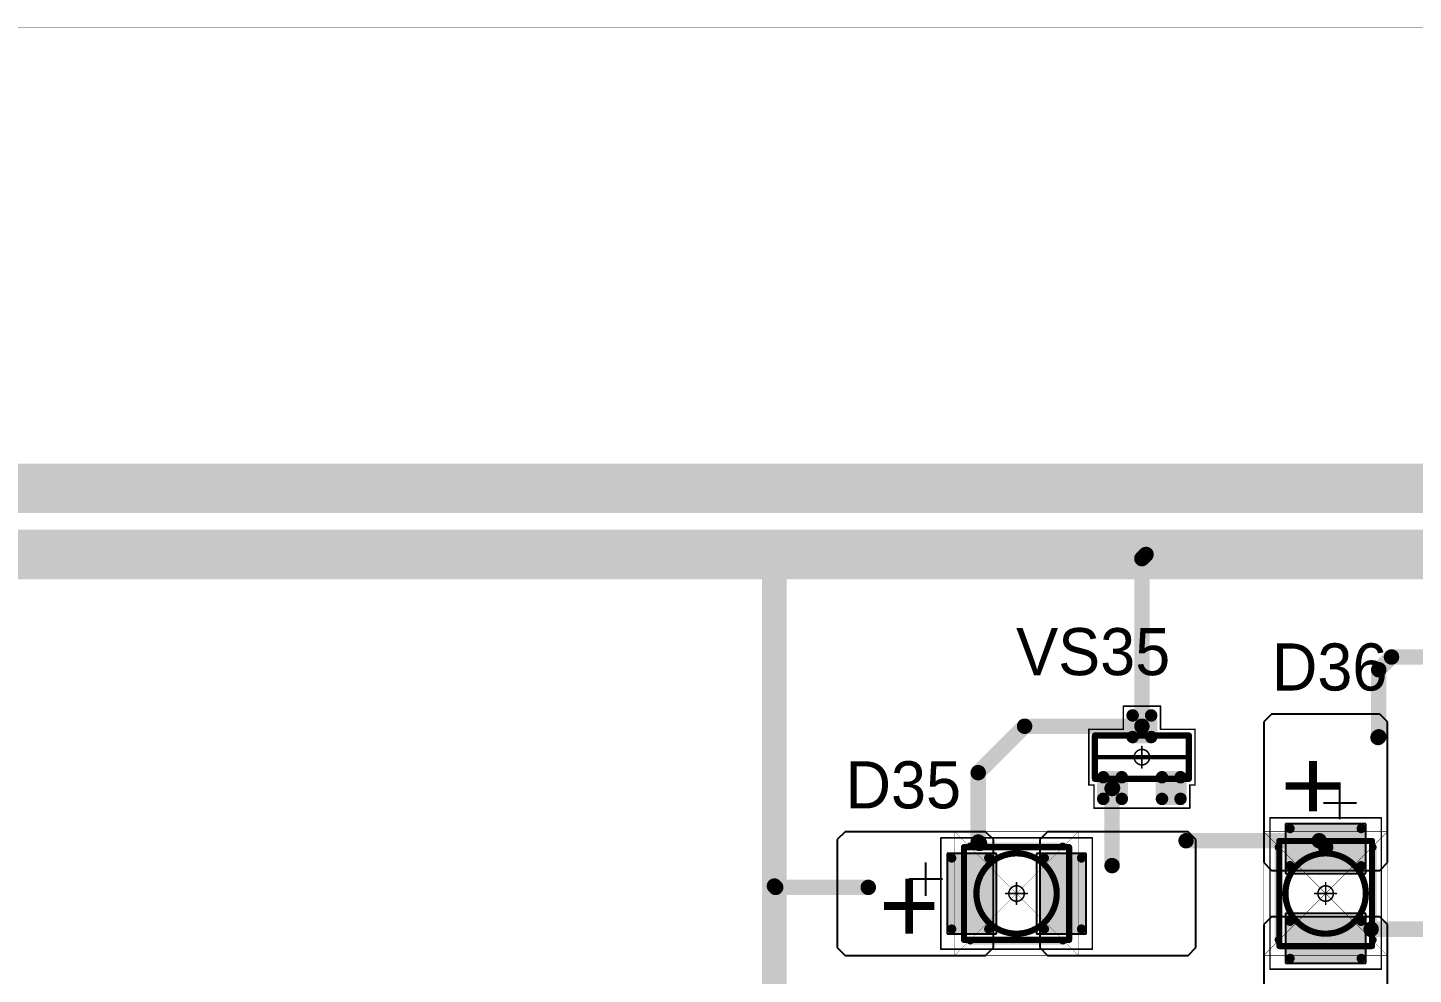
# Model space of a CAD drawing. Header units: millimetres. Extents: x 0 to 1769, y 431 to 1001.
# Drawn here: x 1407.45 to 1452.28, y 590.42 to 621.03 of the extents above; entities that cross this region are included whole.
import ezdxf

# ---------------------------------------------------------------- set-up
doc = ezdxf.new("R2010")
doc.units = ezdxf.units.MM
for name, color, linetype in [('Mechanical13', 56, 'Continuous'), ('Mechanical15', 56, 'Continuous'), ('Mechanical3', 76, 'Continuous'), ('Mechanical9', 56, 'Continuous'), ('TopLayer', 1, 'Continuous'), ('TopOverlay', 2, 'Continuous'), ('TopPaste', 8, 'Continuous'), ('TopSolder', 216, 'Continuous')]:
    doc.layers.add(name, color=color, linetype=linetype)

# ---------------------------------------------------------------- blocks, each defined once
blk = doc.blocks.new('SOT23_104')
at = {"layer": 'Mechanical13', "const_width": 0.2}
for points in [[(-0.7, 1.52), (0.7, 1.52)], [(-0.7, 1.52), (-0.7, -1.52)], [(0.7, 1.52), (0.7, -1.52)], [(-0.7, -1.52), (0.7, -1.52)]]:
    blk.add_lwpolyline(points, dxfattribs=at)
at = {"layer": 'Mechanical13', "const_width": 0.1}
for points in [[(-0.75, 1.52, 1), (-0.65, 1.52, 1)], [(-0.75, 1.52, 1), (-0.65, 1.52, 1)], [(0.65, 1.52, 1), (0.75, 1.52, 1)], [(0.65, 1.52, 1), (0.75, 1.52, 1)], [(-0.75, -1.52, 1), (-0.65, -1.52, 1)], [(-0.75, -1.52, 1), (-0.65, -1.52, 1)], [(0.65, -1.52, 1), (0.75, -1.52, 1)], [(0.65, -1.52, 1), (0.75, -1.52, 1)]]:
    blk.add_lwpolyline(points, format="xyb", close=True, dxfattribs=at)
at = {"layer": 'Mechanical15', "const_width": 0.05}
for points in [[(-1.65, 1.55), (-1.65, -1.55)], [(-1.65, 1.55), (-0.9, 1.55)], [(-0.9, 1.72), (-0.9, 1.55)], [(-0.9, 1.72), (0.9, 1.72)], [(0.9, 1.72), (0.9, 0.6)], [(0.9, 0.6), (1.65, 0.6)], [(1.65, 0.6), (1.65, -0.6)], [(-0.35, 0), (0.35, 0)], [(0, 0.35), (0, -0.35)], [(0.9, -0.6), (1.65, -0.6)], [(0.9, -0.6), (0.9, -1.72)], [(-1.65, -1.55), (-0.9, -1.55)], [(-0.9, -1.55), (-0.9, -1.72)], [(-0.9, -1.72), (0.9, -1.72)]]:
    blk.add_lwpolyline(points, dxfattribs=at)
at = {"layer": 'Mechanical15'}
for points, const_width in [([(-1.662, 1.55, 1), (-1.637, 1.55, 1)], 0.025), ([(-1.662, 1.55, 1), (-1.637, 1.55, 1)], 0.025), ([(-0.913, 1.72, 1), (-0.888, 1.72, 1)], 0.025), ([(-0.913, 1.72, 1), (-0.888, 1.72, 1)], 0.025), ([(-0.913, 1.55, 1), (-0.888, 1.55, 1)], 0.025), ([(-0.913, 1.55, 1), (-0.888, 1.55, 1)], 0.025), ([(0.888, 1.72, 1), (0.913, 1.72, 1)], 0.025), ([(0.888, 1.72, 1), (0.913, 1.72, 1)], 0.025), ([(0.888, 0.6, 1), (0.913, 0.6, 1)], 0.025), ([(0.888, 0.6, 1), (0.913, 0.6, 1)], 0.025), ([(1.637, 0.6, 1), (1.662, 0.6, 1)], 0.025), ([(1.637, 0.6, 1), (1.662, 0.6, 1)], 0.025), ([(-0.362, 0, 1), (-0.337, 0, 1)], 0.025), ([(0.25, 0, 1), (-0.25, 0, 1)], 0.05), ([(-0.262, 0, 1), (-0.238, 0, 1)], 0.025), ([(-0.012, 0.35, 1), (0.012, 0.35, 1)], 0.025), ([(0.238, 0, 1), (0.262, 0, 1)], 0.025), ([(0.337, 0, 1), (0.362, 0, 1)], 0.025), ([(-0.012, -0.35, 1), (0.012, -0.35, 1)], 0.025), ([(0.888, -0.6, 1), (0.913, -0.6, 1)], 0.025), ([(0.888, -0.6, 1), (0.913, -0.6, 1)], 0.025), ([(1.637, -0.6, 1), (1.662, -0.6, 1)], 0.025), ([(1.637, -0.6, 1), (1.662, -0.6, 1)], 0.025), ([(-1.662, -1.55, 1), (-1.637, -1.55, 1)], 0.025), ([(-1.662, -1.55, 1), (-1.637, -1.55, 1)], 0.025), ([(-0.913, -1.55, 1), (-0.888, -1.55, 1)], 0.025), ([(-0.913, -1.55, 1), (-0.888, -1.55, 1)], 0.025), ([(-0.913, -1.72, 1), (-0.888, -1.72, 1)], 0.025), ([(-0.913, -1.72, 1), (-0.888, -1.72, 1)], 0.025), ([(0.888, -1.72, 1), (0.913, -1.72, 1)], 0.025), ([(0.888, -1.72, 1), (0.913, -1.72, 1)], 0.025)]:
    blk.add_lwpolyline(points, format="xyb", close=True, dxfattribs=dict(at, const_width=const_width))
at = {"layer": 'TopLayer', "const_width": 0.1}
for points in [[(-1.4, 1.25, 1), (-1.3, 1.25, 1)], [(-0.7, 1.25, 1), (-0.6, 1.25, 1)], [(-1.4, 0.65, 1), (-1.3, 0.65, 1)], [(-0.7, 0.65, 1), (-0.6, 0.65, 1)], [(0.6, 0.3, 1), (0.7, 0.3, 1)], [(1.3, 0.3, 1), (1.4, 0.3, 1)], [(0.6, -0.3, 1), (0.7, -0.3, 1)], [(1.3, -0.3, 1), (1.4, -0.3, 1)], [(-1.4, -0.65, 1), (-1.3, -0.65, 1)], [(-0.7, -0.65, 1), (-0.6, -0.65, 1)], [(-1.4, -1.25, 1), (-1.3, -1.25, 1)], [(-0.7, -1.25, 1), (-0.6, -1.25, 1)]]:
    blk.add_lwpolyline(points, format="xyb", close=True, dxfattribs=at)
at = {"layer": 'TopLayer'}
for points in [[(-1.35, 1.35), (-1.35, 0.55), (-0.65, 1.35), (-0.65, 0.55)], [(-1.45, 1.25), (-1.45, 0.65), (-0.55, 1.25), (-0.55, 0.65)], [(0.55, 0.3), (0.55, -0.3), (1.45, 0.3), (1.45, -0.3)], [(0.65, 0.4), (0.65, -0.4), (1.35, 0.4), (1.35, -0.4)], [(-1.45, -0.65), (-1.45, -1.25), (-0.55, -0.65), (-0.55, -1.25)], [(-1.35, -0.55), (-1.35, -1.35), (-0.65, -0.55), (-0.65, -1.35)]]:
    blk.add_solid(points, dxfattribs=at)
at = {"layer": 'TopOverlay', "const_width": 0.15}
blk.add_lwpolyline([(0, 1.5), (0, -1.5)], dxfattribs=at)
at = {"layer": 'TopOverlay', "const_width": 0.075}
for points in [[(-0.038, 1.5, 1), (0.038, 1.5, 1)], [(-0.038, -1.5, 1), (0.038, -1.5, 1)]]:
    blk.add_lwpolyline(points, format="xyb", close=True, dxfattribs=at)
at = {"layer": 'TopPaste', "const_width": 0.075}
for points in [[(-1.387, 1.25, 1), (-1.313, 1.25, 1)], [(-0.687, 1.25, 1), (-0.613, 1.25, 1)], [(-1.387, 0.65, 1), (-1.313, 0.65, 1)], [(-0.687, 0.65, 1), (-0.613, 0.65, 1)], [(0.613, 0.3, 1), (0.687, 0.3, 1)], [(1.313, 0.3, 1), (1.387, 0.3, 1)], [(0.613, -0.3, 1), (0.687, -0.3, 1)], [(1.313, -0.3, 1), (1.387, -0.3, 1)], [(-1.387, -0.65, 1), (-1.313, -0.65, 1)], [(-0.687, -0.65, 1), (-0.613, -0.65, 1)], [(-1.387, -1.25, 1), (-1.313, -1.25, 1)], [(-0.687, -1.25, 1), (-0.613, -1.25, 1)]]:
    blk.add_lwpolyline(points, format="xyb", close=True, dxfattribs=at)
at = {"layer": 'TopPaste'}
for points in [[(-1.425, 1.25), (-1.425, 0.65), (-0.575, 1.25), (-0.575, 0.65)], [(-1.35, 1.325), (-1.35, 0.575), (-0.65, 1.325), (-0.65, 0.575)], [(0.575, 0.3), (0.575, -0.3), (1.425, 0.3), (1.425, -0.3)], [(0.65, 0.375), (0.65, -0.375), (1.35, 0.375), (1.35, -0.375)], [(-1.425, -0.65), (-1.425, -1.25), (-0.575, -0.65), (-0.575, -1.25)], [(-1.35, -0.575), (-1.35, -1.325), (-0.65, -0.575), (-0.65, -1.325)]]:
    blk.add_solid(points, dxfattribs=at)
at = {"layer": 'TopSolder', "const_width": 0.202}
for points in [[(-1.451, 1.25, 1), (-1.249, 1.25, 1)], [(-0.751, 1.25, 1), (-0.549, 1.25, 1)], [(-1.451, 0.65, 1), (-1.249, 0.65, 1)], [(-0.751, 0.65, 1), (-0.549, 0.65, 1)], [(0.549, 0.3, 1), (0.751, 0.3, 1)], [(1.249, 0.3, 1), (1.451, 0.3, 1)], [(0.549, -0.3, 1), (0.751, -0.3, 1)], [(1.249, -0.3, 1), (1.451, -0.3, 1)], [(-1.451, -0.65, 1), (-1.249, -0.65, 1)], [(-0.751, -0.65, 1), (-0.549, -0.65, 1)], [(-1.451, -1.25, 1), (-1.249, -1.25, 1)], [(-0.751, -1.25, 1), (-0.549, -1.25, 1)]]:
    blk.add_lwpolyline(points, format="xyb", close=True, dxfattribs=at)
at = {"layer": 'TopSolder'}
for points in [[(-1.35, 1.452), (-1.35, 0.448), (-0.65, 1.452), (-0.65, 0.448)], [(-1.552, 1.25), (-1.552, 0.65), (-0.448, 1.25), (-0.448, 0.65)], [(0.65, 0.502), (0.65, -0.502), (1.35, 0.502), (1.35, -0.502)], [(0.448, 0.3), (0.448, -0.3), (1.552, 0.3), (1.552, -0.3)], [(-1.552, -0.65), (-1.552, -1.25), (-0.448, -0.65), (-0.448, -1.25)], [(-1.35, -0.448), (-1.35, -1.452), (-0.65, -0.448), (-0.65, -1.452)]]:
    blk.add_solid(points, dxfattribs=at)
blk = doc.blocks.new('T66G_291')
at = {"layer": 'Mechanical13'}
for p, q in [((2.936, 0.071), (2.936, -1)), ((2.4, -0.464), (3.471, -0.464))]:
    blk.add_line(p, q, dxfattribs=at)
at = {"layer": 'Mechanical13', "const_width": 0.2}
for points in [[(-1.7, 1.5), (1.7, 1.5)], [(-1.7, 1.5), (-1.7, -1.5)], [(1.7, 1.5), (1.7, -1.5)], [(-1.7, -1.5), (1.7, -1.5)]]:
    blk.add_lwpolyline(points, dxfattribs=at)
at = {"layer": 'Mechanical13'}
for points, const_width in [([(-1.75, 1.5, 1), (-1.65, 1.5, 1)], 0.1), ([(-1.75, 1.5, 1), (-1.65, 1.5, 1)], 0.1), ([(1.3, 0, 1), (-1.3, 0, 1)], 0.2), ([(1.65, 1.5, 1), (1.75, 1.5, 1)], 0.1), ([(1.65, 1.5, 1), (1.75, 1.5, 1)], 0.1), ([(-1.35, 0, 1), (-1.25, 0, 1)], 0.1), ([(1.25, 0, 1), (1.35, 0, 1)], 0.1), ([(-1.75, -1.5, 1), (-1.65, -1.5, 1)], 0.1), ([(-1.75, -1.5, 1), (-1.65, -1.5, 1)], 0.1), ([(1.65, -1.5, 1), (1.75, -1.5, 1)], 0.1), ([(1.65, -1.5, 1), (1.75, -1.5, 1)], 0.1)]:
    blk.add_lwpolyline(points, format="xyb", close=True, dxfattribs=dict(at, const_width=const_width))
at = {"layer": 'Mechanical15', "const_width": 0.05}
for points in [[(-2.45, 1.8), (-2.45, -1.8)], [(-2.45, 1.8), (2.45, 1.8)], [(2.45, 1.8), (2.45, -1.8)], [(-0.35, 0), (0.35, 0)], [(0, 0.35), (0, -0.35)], [(-2.45, -1.8), (2.45, -1.8)]]:
    blk.add_lwpolyline(points, dxfattribs=at)
at = {"layer": 'Mechanical15'}
for points, const_width in [([(-2.462, 1.8, 1), (-2.438, 1.8, 1)], 0.025), ([(-2.462, 1.8, 1), (-2.438, 1.8, 1)], 0.025), ([(2.438, 1.8, 1), (2.462, 1.8, 1)], 0.025), ([(2.438, 1.8, 1), (2.462, 1.8, 1)], 0.025), ([(-0.362, 0, 1), (-0.337, 0, 1)], 0.025), ([(0.25, 0, 1), (-0.25, 0, 1)], 0.05), ([(-0.262, 0, 1), (-0.238, 0, 1)], 0.025), ([(-0.012, 0.35, 1), (0.012, 0.35, 1)], 0.025), ([(0.238, 0, 1), (0.262, 0, 1)], 0.025), ([(0.337, 0, 1), (0.362, 0, 1)], 0.025), ([(-0.012, -0.35, 1), (0.012, -0.35, 1)], 0.025), ([(-2.462, -1.8, 1), (-2.438, -1.8, 1)], 0.025), ([(-2.462, -1.8, 1), (-2.438, -1.8, 1)], 0.025), ([(2.438, -1.8, 1), (2.462, -1.8, 1)], 0.025), ([(2.438, -1.8, 1), (2.462, -1.8, 1)], 0.025)]:
    blk.add_lwpolyline(points, format="xyb", close=True, dxfattribs=dict(at, const_width=const_width))
at = {"layer": 'TopLayer'}
for p, q in [((-5.55, 2), (-5.8, 1.75)), ((-1, 2), (-5.55, 2)), ((-0.75, 1.75), (-1, 2)), ((1, 2), (0.75, 1.75)), ((5.55, 2), (1, 2)), ((5.8, 1.75), (5.55, 2)), ((-5.8, 1.75), (-5.8, -1.75)), ((-0.75, -1.75), (-0.75, 1.75)), ((0.75, 1.75), (0.75, -1.75)), ((5.8, -1.75), (5.8, 1.75)), ((-5.8, -1.75), (-5.55, -2)), ((-1, -2), (-0.75, -1.75)), ((0.75, -1.75), (1, -2)), ((5.55, -2), (5.8, -1.75)), ((-5.55, -2), (-1, -2)), ((1, -2), (5.55, -2))]:
    blk.add_line(p, q, dxfattribs=at)
at = {"layer": 'TopLayer', "const_width": 0.15}
for points in [[(-2.175, 1.15, 1), (-2.025, 1.15, 1)], [(-0.975, 1.15, 1), (-0.825, 1.15, 1)], [(0.825, 1.15, 1), (0.975, 1.15, 1)], [(2.025, 1.15, 1), (2.175, 1.15, 1)], [(-2.175, -1.15, 1), (-2.025, -1.15, 1)], [(-0.975, -1.15, 1), (-0.825, -1.15, 1)], [(0.825, -1.15, 1), (0.975, -1.15, 1)], [(2.025, -1.15, 1), (2.175, -1.15, 1)]]:
    blk.add_lwpolyline(points, format="xyb", close=True, dxfattribs=at)
at = {"layer": 'TopLayer'}
for points in [[(-0.75, 1.15), (-2.25, 1.15), (-0.75, -1.15), (-2.25, -1.15)], [(-0.9, 1.3), (-2.1, 1.3), (-0.9, -1.3), (-2.1, -1.3)], [(2.25, 1.15), (0.75, 1.15), (2.25, -1.15), (0.75, -1.15)], [(2.1, 1.3), (0.9, 1.3), (2.1, -1.3), (0.9, -1.3)]]:
    blk.add_solid(points, dxfattribs=at)
at = {"layer": 'TopOverlay', "const_width": 0.25}
for points in [[(-1.5, 1.525), (1.5, 1.525)], [(-1.5, -1.525), (1.5, -1.525)]]:
    blk.add_lwpolyline(points, dxfattribs=at)
at = {"layer": 'TopOverlay', "const_width": 0.125}
for points in [[(-1.562, 1.525, 1), (-1.438, 1.525, 1)], [(1.438, 1.525, 1), (1.562, 1.525, 1)], [(-1.562, -1.525, 1), (-1.438, -1.525, 1)], [(1.438, -1.525, 1), (1.562, -1.525, 1)]]:
    blk.add_lwpolyline(points, format="xyb", close=True, dxfattribs=at)
at = {"layer": 'TopPaste', "const_width": 0.125}
for points in [[(-2.163, 1.15, 1), (-2.038, 1.15, 1)], [(-0.963, 1.15, 1), (-0.838, 1.15, 1)], [(0.838, 1.15, 1), (0.963, 1.15, 1)], [(2.038, 1.15, 1), (2.163, 1.15, 1)], [(-2.163, -1.15, 1), (-2.038, -1.15, 1)], [(-0.963, -1.15, 1), (-0.838, -1.15, 1)], [(0.838, -1.15, 1), (0.963, -1.15, 1)], [(2.038, -1.15, 1), (2.163, -1.15, 1)]]:
    blk.add_lwpolyline(points, format="xyb", close=True, dxfattribs=at)
at = {"layer": 'TopPaste'}
for points in [[(-0.775, 1.15), (-2.225, 1.15), (-0.775, -1.15), (-2.225, -1.15)], [(-0.9, 1.275), (-2.1, 1.275), (-0.9, -1.275), (-2.1, -1.275)], [(2.225, 1.15), (0.775, 1.15), (2.225, -1.15), (0.775, -1.15)], [(2.1, 1.275), (0.9, 1.275), (2.1, -1.275), (0.9, -1.275)]]:
    blk.add_solid(points, dxfattribs=at)
at = {"layer": 'TopSolder'}
for p, q in [((-2.25, 1.3), (-2.25, -1.3)), ((-0.65, 1.3), (-2.25, 1.3)), ((-0.65, -1.3), (-0.65, 1.3)), ((0.65, 1.3), (0.65, -1.3)), ((2.25, 1.3), (0.65, 1.3)), ((2.25, -1.3), (2.25, 1.3)), ((-2.25, -1.3), (-0.65, -1.3)), ((0.65, -1.3), (2.25, -1.3))]:
    blk.add_line(p, q, dxfattribs=at)
at = {"layer": 'TopOverlay'}
blk.add_text('+', height=2.5, dxfattribs=at).set_placement((2.5, -0.8))
blk = doc.blocks.new('T66G_292')
at = {"layer": 'Mechanical13'}
for p, q in [((2.936, 0.071), (2.936, -1)), ((2.4, -0.464), (3.471, -0.464))]:
    blk.add_line(p, q, dxfattribs=at)
at = {"layer": 'Mechanical13', "const_width": 0.2}
for points in [[(1.7, 1.5), (-1.7, 1.5)], [(-1.7, 1.5), (-1.7, -1.5)], [(1.7, 1.5), (1.7, -1.5)], [(1.7, -1.5), (-1.7, -1.5)]]:
    blk.add_lwpolyline(points, dxfattribs=at)
at = {"layer": 'Mechanical13'}
for points, const_width in [([(-1.75, 1.5, 1), (-1.65, 1.5, 1)], 0.1), ([(-1.75, 1.5, 1), (-1.65, 1.5, 1)], 0.1), ([(1.3, 0, 1), (-1.3, 0, 1)], 0.2), ([(1.65, 1.5, 1), (1.75, 1.5, 1)], 0.1), ([(1.65, 1.5, 1), (1.75, 1.5, 1)], 0.1), ([(-1.35, 0, 1), (-1.25, 0, 1)], 0.1), ([(1.25, 0, 1), (1.35, 0, 1)], 0.1), ([(-1.75, -1.5, 1), (-1.65, -1.5, 1)], 0.1), ([(-1.75, -1.5, 1), (-1.65, -1.5, 1)], 0.1), ([(1.65, -1.5, 1), (1.75, -1.5, 1)], 0.1), ([(1.65, -1.5, 1), (1.75, -1.5, 1)], 0.1)]:
    blk.add_lwpolyline(points, format="xyb", close=True, dxfattribs=dict(at, const_width=const_width))
at = {"layer": 'Mechanical15', "const_width": 0.05}
for points in [[(-2.45, 1.8), (-2.45, -1.8)], [(2.45, 1.8), (-2.45, 1.8)], [(2.45, 1.8), (2.45, -1.8)], [(0.35, 0), (-0.35, 0)], [(0, 0.35), (0, -0.35)], [(2.45, -1.8), (-2.45, -1.8)]]:
    blk.add_lwpolyline(points, dxfattribs=at)
at = {"layer": 'Mechanical15'}
for points, const_width in [([(-2.462, 1.8, 1), (-2.438, 1.8, 1)], 0.025), ([(-2.462, 1.8, 1), (-2.438, 1.8, 1)], 0.025), ([(2.438, 1.8, 1), (2.462, 1.8, 1)], 0.025), ([(2.438, 1.8, 1), (2.462, 1.8, 1)], 0.025), ([(-0.362, 0, 1), (-0.337, 0, 1)], 0.025), ([(0.25, 0, 1), (-0.25, 0, 1)], 0.05), ([(-0.262, 0, 1), (-0.238, 0, 1)], 0.025), ([(-0.012, 0.35, 1), (0.012, 0.35, 1)], 0.025), ([(0.238, 0, 1), (0.262, 0, 1)], 0.025), ([(0.337, 0, 1), (0.362, 0, 1)], 0.025), ([(-0.012, -0.35, 1), (0.012, -0.35, 1)], 0.025), ([(-2.462, -1.8, 1), (-2.438, -1.8, 1)], 0.025), ([(-2.462, -1.8, 1), (-2.438, -1.8, 1)], 0.025), ([(2.438, -1.8, 1), (2.462, -1.8, 1)], 0.025), ([(2.438, -1.8, 1), (2.462, -1.8, 1)], 0.025)]:
    blk.add_lwpolyline(points, format="xyb", close=True, dxfattribs=dict(at, const_width=const_width))
at = {"layer": 'TopLayer'}
for p, q in [((-5.55, 2), (-5.8, 1.75)), ((-1, 2), (-5.55, 2)), ((-0.75, 1.75), (-1, 2)), ((1, 2), (0.75, 1.75)), ((5.55, 2), (1, 2)), ((5.8, 1.75), (5.55, 2)), ((-5.8, 1.75), (-5.8, -1.75)), ((-0.75, -1.75), (-0.75, 1.75)), ((0.75, 1.75), (0.75, -1.75)), ((5.8, -1.75), (5.8, 1.75)), ((-5.8, -1.75), (-5.55, -2)), ((-1, -2), (-0.75, -1.75)), ((0.75, -1.75), (1, -2)), ((5.55, -2), (5.8, -1.75)), ((-5.55, -2), (-1, -2)), ((1, -2), (5.55, -2))]:
    blk.add_line(p, q, dxfattribs=at)
at = {"layer": 'TopLayer', "const_width": 0.15}
for points in [[(-2.175, 1.15, 1), (-2.025, 1.15, 1)], [(-0.975, 1.15, 1), (-0.825, 1.15, 1)], [(0.825, 1.15, 1), (0.975, 1.15, 1)], [(2.025, 1.15, 1), (2.175, 1.15, 1)], [(-2.175, -1.15, 1), (-2.025, -1.15, 1)], [(-0.975, -1.15, 1), (-0.825, -1.15, 1)], [(0.825, -1.15, 1), (0.975, -1.15, 1)], [(2.025, -1.15, 1), (2.175, -1.15, 1)]]:
    blk.add_lwpolyline(points, format="xyb", close=True, dxfattribs=at)
at = {"layer": 'TopLayer'}
for points in [[(-0.75, 1.15), (-2.25, 1.15), (-0.75, -1.15), (-2.25, -1.15)], [(-0.9, 1.3), (-2.1, 1.3), (-0.9, -1.3), (-2.1, -1.3)], [(2.25, 1.15), (0.75, 1.15), (2.25, -1.15), (0.75, -1.15)], [(2.1, 1.3), (0.9, 1.3), (2.1, -1.3), (0.9, -1.3)]]:
    blk.add_solid(points, dxfattribs=at)
at = {"layer": 'TopOverlay', "const_width": 0.25}
for points in [[(1.5, 1.525), (-1.5, 1.525)], [(1.5, -1.525), (-1.5, -1.525)]]:
    blk.add_lwpolyline(points, dxfattribs=at)
at = {"layer": 'TopOverlay', "const_width": 0.125}
for points in [[(-1.562, 1.525, 1), (-1.438, 1.525, 1)], [(1.438, 1.525, 1), (1.562, 1.525, 1)], [(-1.562, -1.525, 1), (-1.438, -1.525, 1)], [(1.438, -1.525, 1), (1.562, -1.525, 1)]]:
    blk.add_lwpolyline(points, format="xyb", close=True, dxfattribs=at)
at = {"layer": 'TopPaste', "const_width": 0.125}
for points in [[(-2.163, 1.15, 1), (-2.038, 1.15, 1)], [(-0.963, 1.15, 1), (-0.838, 1.15, 1)], [(0.838, 1.15, 1), (0.963, 1.15, 1)], [(2.038, 1.15, 1), (2.163, 1.15, 1)], [(-2.163, -1.15, 1), (-2.038, -1.15, 1)], [(-0.963, -1.15, 1), (-0.838, -1.15, 1)], [(0.838, -1.15, 1), (0.963, -1.15, 1)], [(2.038, -1.15, 1), (2.163, -1.15, 1)]]:
    blk.add_lwpolyline(points, format="xyb", close=True, dxfattribs=at)
at = {"layer": 'TopPaste'}
for points in [[(-0.775, 1.15), (-2.225, 1.15), (-0.775, -1.15), (-2.225, -1.15)], [(-0.9, 1.275), (-2.1, 1.275), (-0.9, -1.275), (-2.1, -1.275)], [(2.225, 1.15), (0.775, 1.15), (2.225, -1.15), (0.775, -1.15)], [(2.1, 1.275), (0.9, 1.275), (2.1, -1.275), (0.9, -1.275)]]:
    blk.add_solid(points, dxfattribs=at)
at = {"layer": 'TopSolder'}
for p, q in [((-2.25, 1.3), (-2.25, -1.3)), ((-0.65, 1.3), (-2.25, 1.3)), ((-0.65, -1.3), (-0.65, 1.3)), ((0.65, 1.3), (0.65, -1.3)), ((2.25, 1.3), (0.65, 1.3)), ((2.25, -1.3), (2.25, 1.3)), ((-2.25, -1.3), (-0.65, -1.3)), ((0.65, -1.3), (2.25, -1.3))]:
    blk.add_line(p, q, dxfattribs=at)
at = {"layer": 'TopOverlay'}
blk.add_text('+', height=2.5, dxfattribs=at).set_placement((2.5, -0.8))

msp = doc.modelspace()

# ---------------------------------------------------------------- linework, layer by layer
at = {"layer": 'Mechanical3', "const_width": 0.01}
msp.add_lwpolyline([(1282.981, 621.029), (1767.981, 621.029)], dxfattribs=at)
at = {"layer": 'Mechanical9'}
for points, const_width in [([(1437.44, 591.028), (1437.44, 595.028)], 0.0127), ([(1437.44, 595.028), (1441.44, 595.028)], 0.0127), ([(1437.44, 595.028), (1441.44, 591.028)], 0.01), ([(1437.44, 591.028), (1441.44, 595.028)], 0.01), ([(1441.44, 591.028), (1441.44, 595.028)], 0.0127), ([(1447.44, 591.028), (1447.44, 595.028)], 0.0127), ([(1447.44, 595.028), (1451.44, 595.028)], 0.0127), ([(1447.44, 595.028), (1451.44, 591.028)], 0.01), ([(1447.44, 591.028), (1451.44, 595.028)], 0.01), ([(1451.44, 591.028), (1451.44, 595.028)], 0.0127), ([(1437.44, 591.028), (1441.44, 591.028)], 0.0127), ([(1447.44, 591.028), (1451.44, 591.028)], 0.0127)]:
    msp.add_lwpolyline(points, dxfattribs=dict(at, const_width=const_width))
for points, const_width in [([(1437.437, 595.028, 1), (1437.443, 595.028, 1)], 0.00635), ([(1437.437, 595.028, 1), (1437.443, 595.028, 1)], 0.00635), ([(1437.438, 595.028, 1), (1437.443, 595.028, 1)], 0.005), ([(1441.437, 595.028, 1), (1441.443, 595.028, 1)], 0.00635), ([(1441.437, 595.028, 1), (1441.443, 595.028, 1)], 0.00635), ([(1441.438, 595.028, 1), (1441.443, 595.028, 1)], 0.005), ([(1447.437, 595.028, 1), (1447.443, 595.028, 1)], 0.00635), ([(1447.437, 595.028, 1), (1447.443, 595.028, 1)], 0.00635), ([(1447.438, 595.028, 1), (1447.443, 595.028, 1)], 0.005), ([(1451.437, 595.028, 1), (1451.443, 595.028, 1)], 0.00635), ([(1451.437, 595.028, 1), (1451.443, 595.028, 1)], 0.00635), ([(1451.438, 595.028, 1), (1451.443, 595.028, 1)], 0.005), ([(1437.437, 591.028, 1), (1437.443, 591.028, 1)], 0.00635), ([(1437.437, 591.028, 1), (1437.443, 591.028, 1)], 0.00635), ([(1437.438, 591.028, 1), (1437.443, 591.028, 1)], 0.005), ([(1441.437, 591.028, 1), (1441.443, 591.028, 1)], 0.00635), ([(1441.437, 591.028, 1), (1441.443, 591.028, 1)], 0.00635), ([(1441.438, 591.028, 1), (1441.443, 591.028, 1)], 0.005), ([(1447.437, 591.028, 1), (1447.443, 591.028, 1)], 0.00635), ([(1447.437, 591.028, 1), (1447.443, 591.028, 1)], 0.00635), ([(1447.438, 591.028, 1), (1447.443, 591.028, 1)], 0.005), ([(1451.437, 591.028, 1), (1451.443, 591.028, 1)], 0.00635), ([(1451.437, 591.028, 1), (1451.443, 591.028, 1)], 0.00635), ([(1451.438, 591.028, 1), (1451.443, 591.028, 1)], 0.005)]:
    msp.add_lwpolyline(points, format="xyb", close=True, dxfattribs=dict(at, const_width=const_width))
at = {"layer": 'TopLayer'}
for points, const_width in [([(1340.096, 606.132), (1559.017, 606.132)], 1.6), ([(1354.762, 603.995), (1443.629, 603.995)], 1.6), ([(1443.629, 603.995), (1473.844, 603.995)], 1.6), ([(1431.606, 603.746), (1431.606, 593.269)], 0.8), ([(1443.495, 603.861), (1443.629, 603.995)], 0.5), ([(1443.495, 598.439), (1443.495, 603.861)], 0.5), ([(1451.158, 600.266), (1451.57, 600.679)], 0.5), ([(1451.57, 600.679), (1453.406, 600.679)], 0.5), ([(1451.158, 598.096), (1451.158, 600.266)], 0.5), ([(1438.199, 596.937), (1439.7, 598.439)], 0.5), ([(1439.7, 598.439), (1443.495, 598.439)], 0.5), ([(1451.136, 598.075), (1451.158, 598.096)], 0.5), ([(1438.199, 594.692), (1438.199, 596.937)], 0.5), ([(1442.531, 596.425), (1442.545, 596.439)], 0.5), ([(1442.531, 593.931), (1442.531, 596.425)], 0.5), ([(1438.199, 594.692), (1438.241, 594.649)], 0.5), ([(1444.925, 594.736), (1449.232, 594.736)], 0.5), ([(1449.232, 594.736), (1449.44, 594.528)], 0.5), ([(1431.606, 593.269), (1431.606, 562.533)], 0.8), ([(1431.606, 593.269), (1431.647, 593.227)], 0.5), ([(1431.647, 593.227), (1434.643, 593.227)], 0.5), ([(1450.911, 591.874), (1453.64, 591.874)], 0.5)]:
    msp.add_lwpolyline(points, dxfattribs=dict(at, const_width=const_width))
for points, const_width in [([(1443.229, 603.995, 1), (1444.029, 603.995, 1)], 0.8), ([(1443.229, 603.995, 1), (1444.029, 603.995, 1)], 0.8), ([(1431.406, 603.746, 1), (1431.806, 603.746, 1)], 0.4), ([(1443.37, 603.861, 1), (1443.62, 603.861, 1)], 0.25), ([(1443.37, 603.861, 1), (1443.62, 603.861, 1)], 0.25), ([(1443.504, 603.995, 1), (1443.754, 603.995, 1)], 0.25), ([(1451.445, 600.679, 1), (1451.695, 600.679, 1)], 0.25), ([(1451.445, 600.679, 1), (1451.695, 600.679, 1)], 0.25), ([(1451.033, 600.266, 1), (1451.283, 600.266, 1)], 0.25), ([(1451.033, 600.266, 1), (1451.283, 600.266, 1)], 0.25), ([(1439.575, 598.439, 1), (1439.825, 598.439, 1)], 0.25), ([(1439.575, 598.439, 1), (1439.825, 598.439, 1)], 0.25), ([(1443.37, 598.439, 1), (1443.62, 598.439, 1)], 0.25), ([(1443.37, 598.439, 1), (1443.62, 598.439, 1)], 0.25), ([(1451.011, 598.075, 1), (1451.261, 598.075, 1)], 0.25), ([(1451.033, 598.096, 1), (1451.283, 598.096, 1)], 0.25), ([(1451.033, 598.096, 1), (1451.283, 598.096, 1)], 0.25), ([(1438.074, 596.937, 1), (1438.324, 596.937, 1)], 0.25), ([(1438.074, 596.937, 1), (1438.324, 596.937, 1)], 0.25), ([(1442.406, 596.425, 1), (1442.656, 596.425, 1)], 0.25), ([(1442.406, 596.425, 1), (1442.656, 596.425, 1)], 0.25), ([(1442.42, 596.439, 1), (1442.67, 596.439, 1)], 0.25), ([(1438.074, 594.692, 1), (1438.324, 594.692, 1)], 0.25), ([(1438.074, 594.692, 1), (1438.324, 594.692, 1)], 0.25), ([(1438.116, 594.649, 1), (1438.366, 594.649, 1)], 0.25), ([(1444.8, 594.736, 1), (1445.05, 594.736, 1)], 0.25), ([(1449.107, 594.736, 1), (1449.357, 594.736, 1)], 0.25), ([(1449.107, 594.736, 1), (1449.357, 594.736, 1)], 0.25), ([(1449.315, 594.528, 1), (1449.565, 594.528, 1)], 0.25), ([(1442.406, 593.931, 1), (1442.656, 593.931, 1)], 0.25), ([(1431.406, 593.269, 1), (1431.806, 593.269, 1)], 0.4), ([(1431.406, 593.269, 1), (1431.806, 593.269, 1)], 0.4), ([(1431.481, 593.269, 1), (1431.731, 593.269, 1)], 0.25), ([(1431.522, 593.227, 1), (1431.772, 593.227, 1)], 0.25), ([(1431.522, 593.227, 1), (1431.772, 593.227, 1)], 0.25), ([(1434.518, 593.227, 1), (1434.768, 593.227, 1)], 0.25), ([(1450.786, 591.874, 1), (1451.036, 591.874, 1)], 0.25)]:
    msp.add_lwpolyline(points, format="xyb", close=True, dxfattribs=dict(at, const_width=const_width))

# ---------------------------------------------------------------- block references
for name, p, rotation in [('SOT23_104', (1443.495, 597.439), 90), ('T66G_291', (1449.44, 593.028), 90), ('T66G_292', (1439.44, 593.028), 180)]:
    msp.add_blockref(name, p, dxfattribs=dict(rotation=rotation))

# ---------------------------------------------------------------- texts
at = {"layer": 'TopOverlay'}
for s, p in [('VS35', (1439.426, 600.09)), ('D36', (1447.7, 599.594)), ('D35', (1433.906, 595.782))]:
    msp.add_text(s, height=1.524, dxfattribs=at).set_placement(p)

doc.saveas('drawing.dxf')
